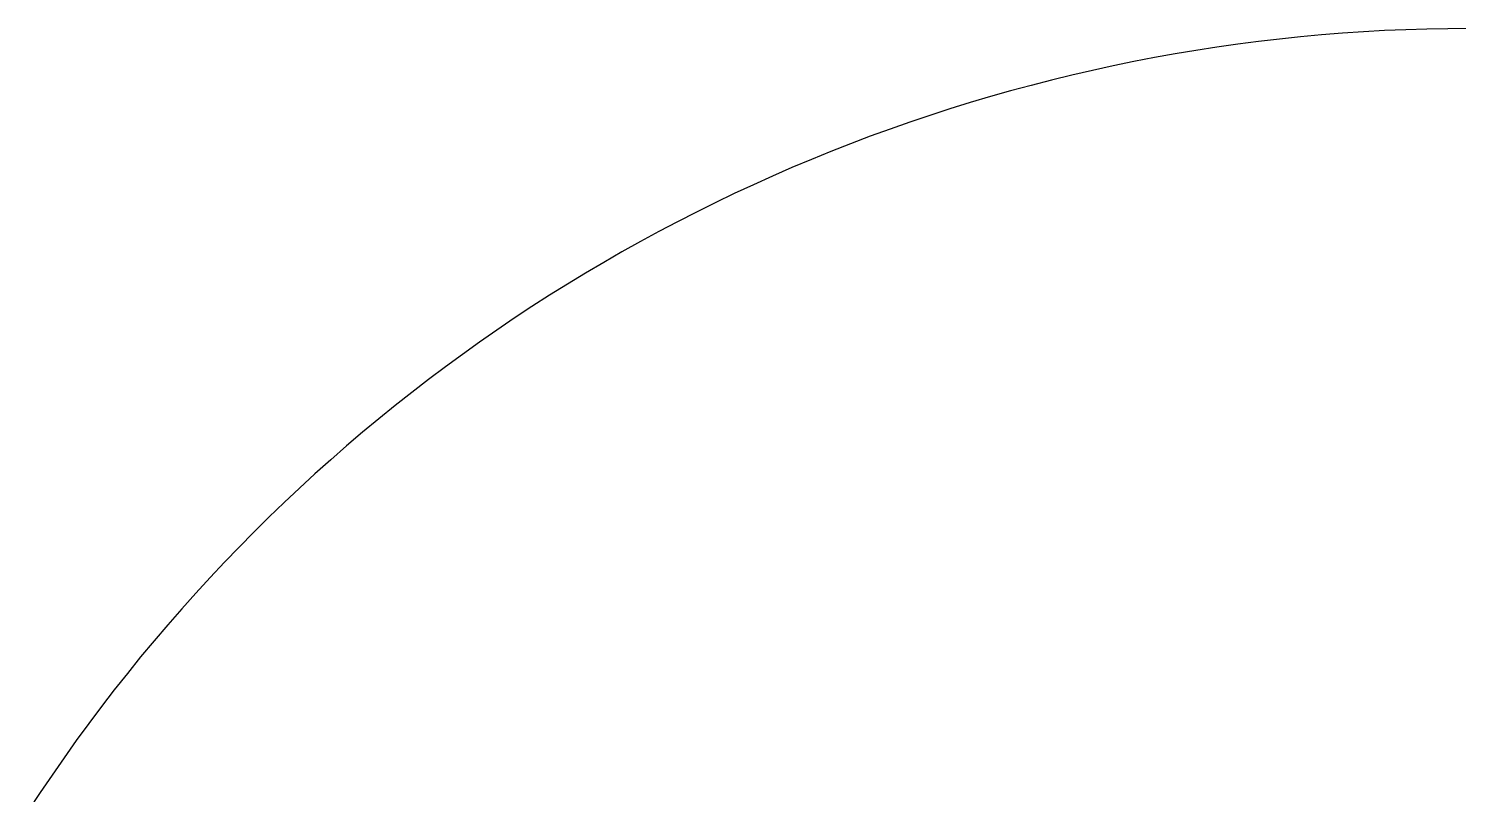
# Model space of a CAD drawing. Extents: x -21 to 129, y -39 to 111.
# Drawn here: x -8.9 to 53.5, y 77.6 to 111 of the extents above; entities that cross this region are included whole.
import ezdxf

# ---------------------------------------------------------------- set-up
doc = ezdxf.new("R2010")
doc.units = 0

msp = doc.modelspace()

# ---------------------------------------------------------------- linework, layer by layer
for p, q in [((45.7333, 110.543), (44.8192, 110.436)), ((46.6487, 110.639), (45.7333, 110.543)), ((47.5652, 110.723), (46.6487, 110.639)), ((48.4827, 110.797), (47.5652, 110.723)), ((49.4009, 110.859), (48.4827, 110.797)), ((50.3199, 110.91), (49.4009, 110.859)), ((51.2395, 110.949), (50.3199, 110.91)), ((52.1594, 110.977), (51.2395, 110.949)), ((53.0796, 110.994), (52.1594, 110.977)), ((54, 111), (53.0796, 110.994)), ((41.1779, 109.896), (40.272, 109.733)), ((42.0856, 110.048), (41.1779, 109.896)), ((42.9952, 110.188), (42.0856, 110.048)), ((43.9064, 110.318), (42.9952, 110.188)), ((44.8192, 110.436), (43.9064, 110.318)), ((38.4666, 109.374), (37.5674, 109.178)), ((39.3682, 109.559), (38.4666, 109.374)), ((40.272, 109.733), (39.3682, 109.559)), ((35.7765, 108.752), (34.8851, 108.523)), ((36.6706, 108.97), (35.7765, 108.752)), ((37.5674, 109.178), (36.6706, 108.97)), ((33.111, 108.032), (32.2286, 107.771)), ((33.9965, 108.283), (33.111, 108.032)), ((34.8851, 108.523), (33.9965, 108.283)), ((31.3495, 107.498), (30.4739, 107.215)), ((32.2286, 107.771), (31.3495, 107.498)), ((29.6017, 106.921), (28.7332, 106.616)), ((30.4739, 107.215), (29.6017, 106.921)), ((27.8686, 106.3), (27.0079, 105.974)), ((28.7332, 106.616), (27.8686, 106.3)), ((26.1512, 105.638), (25.2987, 105.291)), ((27.0079, 105.974), (26.1512, 105.638)), ((24.4506, 104.934), (23.6069, 104.566)), ((25.2987, 105.291), (24.4506, 104.934)), ((23.6069, 104.566), (22.7678, 104.188)), ((21.9334, 103.799), (21.1038, 103.401)), ((22.7678, 104.188), (21.9334, 103.799)), ((20.2791, 102.992), (19.4596, 102.573)), ((21.1038, 103.401), (20.2791, 102.992)), ((19.4596, 102.573), (18.6452, 102.144)), ((18.6452, 102.144), (17.8362, 101.705)), ((17.0326, 101.257), (16.2346, 100.798)), ((17.8362, 101.705), (17.0326, 101.257)), ((16.2346, 100.798), (15.4423, 100.33)), ((14.6558, 99.8516), (13.8752, 99.364)), ((15.4423, 100.33), (14.6558, 99.8516)), ((13.8752, 99.364), (13.1006, 98.8669)), ((13.1006, 98.8669), (12.3322, 98.3602)), ((12.3322, 98.3602), (11.5701, 97.8442)), ((11.5701, 97.8442), (10.8144, 97.3188)), ((10.0652, 96.7843), (9.32254, 96.2406)), ((10.8144, 97.3188), (10.0652, 96.7843)), ((9.32254, 96.2406), (8.58667, 95.6878)), ((8.58667, 95.6878), (7.85762, 95.126)), ((7.85762, 95.126), (7.13553, 94.5553)), ((7.13553, 94.5553), (6.4205, 93.9758)), ((6.4205, 93.9758), (5.71263, 93.3875)), ((5.71263, 93.3875), (5.01202, 92.7906)), ((5.01202, 92.7906), (4.3188, 92.1852)), ((4.3188, 92.1852), (3.63307, 91.5713)), ((3.63307, 91.5713), (2.95491, 90.9491)), ((2.95491, 90.9491), (2.28445, 90.3185)), ((2.28445, 90.3185), (1.62178, 89.6798)), ((1.62178, 89.6798), (0.96698, 89.033)), ((0.96698, 89.033), (0.32017, 88.3782)), ((0.32017, 88.3782), (-0.31853, 87.7155)), ((-0.31853, 87.7155), (-0.94907, 87.0451)), ((-0.94907, 87.0451), (-1.57132, 86.3669)), ((-1.57132, 86.3669), (-2.18523, 85.6812)), ((-2.18523, 85.6812), (-2.79065, 84.988)), ((-2.79065, 84.988), (-3.38754, 84.2874)), ((-3.38754, 84.2874), (-3.97577, 83.5795)), ((-3.97577, 83.5795), (-4.55528, 82.8645)), ((-4.55528, 82.8645), (-5.12598, 82.1424)), ((-5.12598, 82.1424), (-5.68776, 81.4133)), ((-5.68776, 81.4133), (-6.24055, 80.6774)), ((-6.24055, 80.6774), (-6.78429, 79.9348)), ((-6.78429, 79.9348), (-7.31885, 79.1856)), ((-7.31885, 79.1856), (-7.84419, 78.4299)), ((-7.84419, 78.4299), (-8.36021, 77.6678)), ((-8.36021, 77.6678), (-8.86685, 76.8994))]:
    msp.add_line(p, q)

doc.saveas('drawing.dxf')
